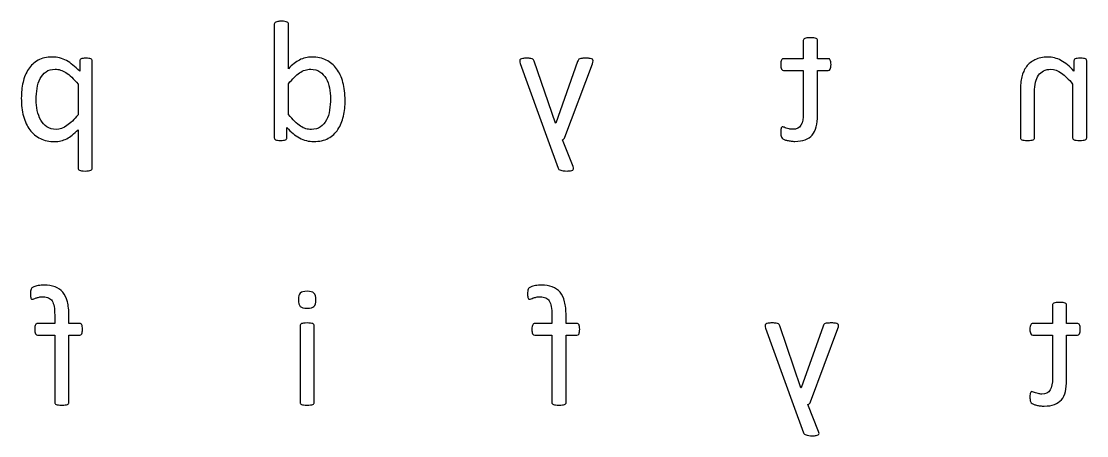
# Model space of a CAD drawing. Extents: x 4 to 604, y -23 to 293.
# Drawn here: x 454 to 518.3, y 209.4 to 234.4 of the extents above; entities that cross this region are included whole.
import ezdxf

# ---------------------------------------------------------------- set-up
doc = ezdxf.new("R2010")
doc.units = 0
doc.layers.add('Layer_1', color=7, linetype='CONTINUOUS')

msp = doc.modelspace()

# ---------------------------------------------------------------- linework, layer by layer
at = {"layer": 'Layer_1', "color": 1}
for p, q in [((469.28786, 234.239255), (469.28786, 227.370672)), ((470.143671, 231.542356), (470.143671, 234.239255)), ((501.180749, 233.249177), (501.180749, 232.145666)), ((502.031395, 232.145666), (502.031395, 233.249177)), ((457.556616, 232.011607), (457.556616, 231.387659)), ((458.304251, 225.529767), (458.304251, 232.011607)), ((486.235615, 228.247308), (484.957035, 231.990994)), ((487.576114, 231.970369), (486.251137, 228.247308)), ((501.180749, 232.145666), (499.9898, 232.145666)), ((502.675821, 232.145666), (502.031395, 232.145666)), ((517.495592, 232.011607), (517.495592, 231.397972)), ((518.263858, 227.370672), (518.263858, 232.011607)), ((484.111526, 231.856924), (485.77675, 227.241758)), ((486.807933, 227.406776), (488.462856, 231.841447)), ((499.989687, 231.439227), (501.180636, 231.439227)), ((501.180636, 231.439227), (501.180636, 228.850617)), ((502.03148, 228.72686), (502.03148, 231.439227)), ((502.03148, 231.439227), (502.681042, 231.439227)), ((457.453577, 230.603858), (457.453577, 228.757797)), ((470.143642, 228.778422), (470.143642, 230.634795)), ((517.413212, 230.61417), (517.413212, 227.370672)), ((514.26824, 230.20164), (514.268381, 227.370672)), ((515.118999, 227.370672), (515.118999, 230.088195)), ((454.035358, 229.763332), (454.035414, 229.763332)), ((454.932514, 229.665356), (454.932514, 229.665356)), ((486.251137, 228.247308), (486.235615, 228.247308)), ((457.453577, 227.850232), (457.453577, 225.529767)), ((470.04574, 227.370672), (470.04574, 227.984305)), ((499.819478, 227.710995), (499.819732, 227.711006)), ((485.77675, 227.241758), (486.395381, 225.534923)), ((487.302866, 225.627752), (486.663577, 227.241767)), ((454.583913, 217.937287), (454.583998, 217.937306)), ((484.558735, 217.937287), (484.558848, 217.937306)), ((470.739329, 217.596972), (470.739329, 217.596972)), ((516.204172, 217.266936), (516.204172, 216.163427)), ((517.054846, 216.163427), (517.054846, 217.266936)), ((456.047969, 216.668766), (456.047969, 216.163421)), ((456.903808, 216.163421), (456.903808, 216.642985)), ((486.022819, 216.668766), (486.022819, 216.163421)), ((486.87863, 216.163421), (486.87863, 216.642985)), ((456.047969, 216.163421), (455.011705, 216.163421)), ((457.558535, 216.163421), (456.903808, 216.163421)), ((470.837316, 216.029369), (470.837316, 211.388436)), ((471.687991, 211.388436), (471.687991, 216.029369)), ((486.022819, 216.163421), (484.986556, 216.163421)), ((487.533357, 216.163421), (486.87863, 216.163421)), ((498.909199, 215.874688), (500.574395, 211.259519)), ((501.033288, 212.265072), (499.754708, 216.008761)), ((502.373759, 215.988133), (501.04881, 212.265072)), ((501.605606, 211.424538), (503.260529, 215.859208)), ((516.204172, 216.163427), (515.01325, 216.163427)), ((517.6993, 216.163427), (517.054846, 216.163427)), ((455.011621, 215.456985), (456.047884, 215.456985)), ((456.047884, 215.456985), (456.047884, 211.388433)), ((456.903667, 211.388433), (456.903667, 215.456985)), ((456.903667, 215.456985), (457.558394, 215.456985)), ((484.986443, 215.456985), (486.022706, 215.456985)), ((486.022706, 215.456985), (486.022706, 211.388433)), ((486.878489, 211.388433), (486.878489, 215.456985)), ((486.878489, 215.456985), (487.533216, 215.456985)), ((515.013109, 215.456991), (516.204031, 215.456991)), ((516.204031, 215.456991), (516.204031, 212.868378)), ((517.054931, 212.744621), (517.054931, 215.456991)), ((517.054931, 215.456991), (517.70455, 215.456991)), ((501.04881, 212.265072), (501.033288, 212.265072)), ((514.842901, 211.728753), (514.84324, 211.72877)), ((500.574395, 211.259519), (501.193054, 209.552687)), ((502.100511, 209.645513), (501.46125, 211.259528))]:
    msp.add_line(p, q, dxfattribs=at)
for points in [[(469.311002, 234.308868), (469.29548, 234.286516), (469.28786, 234.263312), (469.28786, 234.239255)], [(469.380598, 234.360436), (469.349667, 234.348385), (469.326468, 234.331209), (469.311002, 234.308868)], [(469.509517, 234.391376), (469.454512, 234.382768), (469.411558, 234.372467), (469.380598, 234.360436)], [(469.720874, 234.404273), (469.634937, 234.404265), (469.564522, 234.399955), (469.509517, 234.391376)], [(469.924525, 234.391376), (469.871242, 234.399955), (469.803367, 234.404245), (469.720874, 234.404273)], [(470.055984, 234.360436), (470.021638, 234.372458), (469.977809, 234.382759), (469.924525, 234.391376)], [(470.125608, 234.308868), (470.113473, 234.331192), (470.090359, 234.348396), (470.055984, 234.360436)], [(470.143671, 234.239255), (470.143671, 234.2633), (470.137744, 234.286516), (470.125608, 234.308868)], [(501.201351, 233.316213), (501.187522, 233.295583), (501.180749, 233.273237), (501.180749, 233.249177)], [(501.268351, 233.370358), (501.237419, 233.354892), (501.215067, 233.336833), (501.201351, 233.316213)], [(501.397242, 233.403877), (501.342237, 233.396991), (501.299282, 233.385815), (501.268351, 233.370358)], [(501.608626, 233.414178), (501.52269, 233.414173), (501.452247, 233.410735), (501.397242, 233.403877)], [(501.814818, 233.403877), (501.759869, 233.410735), (501.69112, 233.414178), (501.608626, 233.414178)], [(501.946305, 233.370358), (501.913652, 233.385824), (501.869823, 233.397), (501.814818, 233.403877)], [(502.013333, 233.316213), (502.001197, 233.336844), (501.978958, 233.354881), (501.946305, 233.370358)], [(502.031395, 233.249177), (502.031395, 233.273223), (502.025468, 233.29558), (502.013333, 233.316213)], [(455.045854, 232.047701), (454.808703, 231.917066), (454.615381, 231.738301), (454.465859, 231.511416)], [(455.90683, 232.243653), (455.570026, 232.243648), (455.283034, 232.17833), (455.045854, 232.047701)], [(456.347632, 232.189509), (456.20844, 232.2256), (456.061516, 232.243648), (455.90683, 232.243653)], [(456.754907, 232.029655), (456.622602, 232.100124), (456.486824, 232.153407), (456.347632, 232.189509)], [(457.149341, 231.76409), (457.0187, 231.870654), (456.88727, 231.959176), (456.754907, 232.029655)], [(457.574678, 232.086376), (457.562543, 232.067468), (457.556616, 232.042542), (457.556616, 232.011607)], [(457.639138, 232.135362), (457.608206, 232.121618), (457.586701, 232.10528), (457.574678, 232.086376)], [(457.755131, 232.163728), (457.708734, 232.158563), (457.670069, 232.149109), (457.639138, 232.135362)], [(457.932988, 232.171461), (457.860823, 232.171455), (457.801557, 232.168921), (457.755131, 232.163728)], [(458.108276, 232.163728), (458.060185, 232.168864), (458.001737, 232.171461), (457.932988, 232.171461)], [(458.226866, 232.135362), (458.195934, 232.149106), (458.156395, 232.15856), (458.108276, 232.163728)], [(458.288729, 232.086376), (458.278286, 232.105285), (458.257797, 232.121609), (458.226866, 232.135362)], [(458.304251, 232.011607), (458.304251, 232.042542), (458.299171, 232.067465), (458.288729, 232.086376)], [(470.811324, 232.065752), (470.586223, 231.947145), (470.363663, 231.772681), (470.143671, 231.542356)], [(471.556306, 232.243653), (471.28478, 232.243648), (471.036452, 232.184347), (470.811324, 232.065752)], [(472.419849, 232.060595), (472.170675, 232.182628), (471.882837, 232.243648), (471.556306, 232.243653)], [(473.04627, 231.5372), (472.877868, 231.764084), (472.669052, 231.938548), (472.419849, 232.060595)], [(484.124423, 232.109598), (484.095213, 232.085524), (484.080594, 232.052868), (484.080594, 232.011621)], [(484.080594, 232.011621), (484.080594, 231.970363), (484.091036, 231.918799), (484.111526, 231.856924)], [(484.261019, 232.158583), (484.199156, 232.149975), (484.153605, 232.133663), (484.124423, 232.109598)], [(484.49817, 232.171481), (484.401961, 232.171475), (484.32291, 232.167191), (484.261019, 232.158583)], [(484.750816, 232.158583), (484.692396, 232.167163), (484.60818, 232.171452), (484.49817, 232.171481)], [(484.882275, 232.117331), (484.853065, 232.13624), (484.809236, 232.149984), (484.750816, 232.158583)], [(484.957035, 231.990994), (484.936433, 232.056306), (484.911513, 232.098419), (484.882275, 232.117331)], [(487.62508, 232.076078), (487.609557, 232.050283), (487.593301, 232.015053), (487.576114, 231.970369)], [(487.69984, 232.135376), (487.665466, 232.121632), (487.640545, 232.101856), (487.62508, 232.076078)], [(487.839032, 232.163742), (487.780612, 232.158577), (487.734215, 232.149123), (487.69984, 232.135376)], [(488.081348, 232.171475), (487.978252, 232.171469), (487.89748, 232.168935), (487.839032, 232.163742)], [(488.328829, 232.158577), (488.266966, 232.167157), (488.184472, 232.171447), (488.081348, 232.171475)], [(488.462856, 232.109592), (488.435481, 232.133637), (488.390692, 232.149978), (488.328829, 232.158577)], [(488.504117, 232.011616), (488.504117, 232.052863), (488.490288, 232.085521), (488.462856, 232.109592)], [(488.462856, 231.841447), (488.490232, 231.913637), (488.504117, 231.970358), (488.504117, 232.011616)], [(499.829977, 231.954886), (499.823204, 231.910191), (499.819535, 231.855186), (499.819535, 231.789874)], [(499.863477, 232.065755), (499.847955, 232.036528), (499.836948, 231.999573), (499.829977, 231.954886)], [(499.917607, 232.127632), (499.897005, 232.115609), (499.878943, 232.09497), (499.863477, 232.065755)], [(499.9898, 232.145666), (499.962424, 232.145663), (499.938238, 232.139654), (499.917607, 232.127632)], [(502.750582, 232.127632), (502.728286, 232.139654), (502.70331, 232.145666), (502.675821, 232.145666)], [(502.804712, 232.065755), (502.790883, 232.09497), (502.772906, 232.115595), (502.750582, 232.127632)], [(502.838212, 231.954886), (502.829745, 231.999573), (502.818456, 232.036528), (502.804712, 232.065755)], [(502.851194, 231.789874), (502.851194, 231.855186), (502.846961, 231.910191), (502.838212, 231.954886)], [(515.14725, 232.086376), (514.935865, 231.981522), (514.764895, 231.841433), (514.634282, 231.666117)], [(515.928328, 232.243653), (515.618984, 232.243648), (515.358634, 232.191222), (515.14725, 232.086376)], [(516.714542, 232.039968), (516.455039, 232.175753), (516.192968, 232.243648), (515.928328, 232.243653)], [(517.495592, 231.397972), (517.234396, 231.690176), (516.974046, 231.904171), (516.714542, 232.039968)], [(517.513655, 232.08122), (517.501519, 232.062311), (517.495592, 232.039104), (517.495592, 232.011607)], [(517.57295, 232.132785), (517.545574, 232.117319), (517.525677, 232.100124), (517.513655, 232.08122)], [(517.688943, 232.163728), (517.639102, 232.158563), (517.600438, 232.148262), (517.57295, 232.132785)], [(517.877129, 232.171461), (517.801493, 232.171455), (517.738755, 232.168921), (517.688943, 232.163728)], [(518.067854, 232.163728), (518.019736, 232.168864), (517.956179, 232.171461), (517.877129, 232.171461)], [(518.186444, 232.132785), (518.155513, 232.148251), (518.116002, 232.158552), (518.067854, 232.163728)], [(518.248336, 232.08122), (518.237893, 232.100129), (518.217404, 232.117311), (518.186444, 232.132785)], [(518.263858, 232.011607), (518.263858, 232.039096), (518.258778, 232.062309), (518.248336, 232.08122)], [(454.465859, 231.511416), (454.316366, 231.284521), (454.207231, 231.020677), (454.138482, 230.719879)], [(455.172233, 230.944192), (455.259892, 231.116074), (455.377578, 231.253584), (455.525378, 231.356719)], [(455.525378, 231.356719), (455.673178, 231.459846), (455.857074, 231.511411), (456.077038, 231.511416)], [(456.077038, 231.511416), (456.18702, 231.511411), (456.29528, 231.495076), (456.401847, 231.462428)], [(456.401847, 231.462428), (456.508386, 231.429767), (456.616647, 231.378199), (456.726629, 231.307731)], [(456.726629, 231.307731), (456.836611, 231.237252), (456.951757, 231.144434), (457.07204, 231.029276)], [(457.556616, 231.387659), (457.415702, 231.532038), (457.279925, 231.657514), (457.149341, 231.76409)], [(470.143642, 230.634795), (470.373964, 230.920124), (470.596496, 231.137559), (470.811296, 231.287103)], [(470.811296, 231.287103), (471.026123, 231.436644), (471.250405, 231.511411), (471.484113, 231.511416)], [(471.484113, 231.511416), (471.700634, 231.511411), (471.884502, 231.459846), (472.035745, 231.356719)], [(472.035745, 231.356719), (472.186988, 231.253584), (472.309867, 231.117793), (472.404355, 230.949348)], [(473.427778, 230.714723), (473.341841, 231.036146), (473.2147, 231.310305), (473.04627, 231.5372)], [(499.819535, 231.789874), (499.819535, 231.666114), (499.835057, 231.576734), (499.86596, 231.521734)], [(499.86596, 231.521734), (499.896892, 231.466727), (499.938125, 231.439224), (499.989687, 231.439227)], [(502.681042, 231.439227), (502.732604, 231.439224), (502.773865, 231.466715), (502.804797, 231.521734)], [(502.804797, 231.521734), (502.835728, 231.576734), (502.851194, 231.666114), (502.851194, 231.789874)], [(514.634282, 231.666117), (514.50367, 231.490786), (514.41, 231.285382), (514.353302, 231.049901)], [(515.361287, 231.145298), (515.440366, 231.262178), (515.542586, 231.35156), (515.668062, 231.413443)], [(515.668062, 231.413443), (515.793482, 231.475317), (515.938714, 231.506255), (516.103672, 231.50626)], [(516.103672, 231.50626), (516.316807, 231.506255), (516.529884, 231.430625), (516.74299, 231.279371)], [(516.74299, 231.279371), (516.956068, 231.128108), (517.179475, 230.906374), (517.413212, 230.61417)], [(454.138482, 230.719879), (454.06976, 230.419075), (454.035386, 230.100226), (454.035358, 229.763332)], [(454.986644, 230.353761), (455.022712, 230.575491), (455.084575, 230.772302), (455.172233, 230.944192)], [(457.07204, 231.029276), (457.192352, 230.914107), (457.319521, 230.772302), (457.453577, 230.603858)], [(472.404355, 230.949348), (472.4989, 230.780896), (472.567649, 230.590102), (472.610603, 230.376968)], [(473.556669, 229.634416), (473.556669, 230.03319), (473.513686, 230.393292), (473.427778, 230.714723)], [(514.353302, 231.049901), (514.296604, 230.814412), (514.26824, 230.531659), (514.26824, 230.20164)], [(515.118999, 230.088195), (515.118999, 230.3529), (515.139601, 230.566037), (515.180862, 230.727615)], [(515.180862, 230.727615), (515.222095, 230.889184), (515.282236, 231.028413), (515.361287, 231.145298)], [(454.932514, 229.665356), (454.932514, 229.902558), (454.950576, 230.132024), (454.986644, 230.353761)], [(472.610603, 230.376968), (472.653558, 230.163822), (472.675035, 229.947245), (472.675035, 229.727233)], [(454.035414, 229.763332), (454.035442, 229.357677), (454.079271, 228.993277), (454.166901, 228.670133)], [(454.999542, 229.02078), (454.954838, 229.23392), (454.932514, 229.448778), (454.932514, 229.665356)], [(472.675035, 229.727233), (472.675035, 229.493465), (472.656972, 229.26486), (472.620904, 229.041408)], [(473.453573, 228.672712), (473.522294, 228.976951), (473.556669, 229.297516), (473.556669, 229.634416)], [(454.166901, 228.670133), (454.254531, 228.346986), (454.38345, 228.072827), (454.553546, 227.847656)], [(455.20833, 228.443243), (455.113785, 228.615128), (455.044189, 228.807643), (454.999542, 229.02078)], [(457.453577, 228.757797), (457.219868, 228.472464), (456.998155, 228.254168), (456.788492, 228.102906)], [(470.525179, 228.353003), (470.404896, 228.468166), (470.277698, 228.609972), (470.143642, 228.778422)], [(472.620904, 229.041408), (472.584836, 228.817955), (472.522098, 228.619426), (472.432719, 228.445823)], [(473.126195, 227.878596), (473.275688, 228.103767), (473.384824, 228.368471), (473.453573, 228.672712)], [(501.180636, 228.850617), (501.180636, 228.530907), (501.133364, 228.289407), (501.038848, 228.126116)], [(501.956719, 228.028139), (502.00656, 228.225808), (502.03148, 228.458715), (502.03148, 228.72686)], [(455.579536, 228.030716), (455.426572, 228.133849), (455.302818, 228.271353), (455.20833, 228.443243)], [(456.1286, 227.876016), (455.915494, 227.876016), (455.732473, 227.927584), (455.579536, 228.030716)], [(456.788492, 228.102906), (456.578829, 227.951646), (456.358865, 227.876016), (456.1286, 227.876016)], [(470.87059, 228.071969), (470.760608, 228.144161), (470.64549, 228.237836), (470.525179, 228.353003)], [(471.192832, 227.917271), (471.087986, 227.948208), (470.980572, 227.999776), (470.87059, 228.071969)], [(472.077006, 228.028137), (471.929206, 227.923285), (471.743617, 227.87086), (471.52021, 227.87086)], [(472.432719, 228.445823), (472.343367, 228.272217), (472.224777, 228.132988), (472.077006, 228.028137)], [(499.889159, 228.012657), (499.873637, 228.004049), (499.861501, 227.987737), (499.853063, 227.963669)], [(499.938125, 228.025554), (499.920909, 228.025554), (499.904625, 228.021265), (499.889159, 228.012657)], [(500.030948, 228.002356), (499.996573, 228.017821), (499.965641, 228.025554), (499.938125, 228.025554)], [(501.038848, 228.126116), (500.944303, 227.962822), (500.775055, 227.881178), (500.531017, 227.881178)], [(501.716971, 227.538264), (501.826953, 227.667177), (501.906879, 227.830471), (501.956719, 228.028139)], [(454.553546, 227.847656), (454.723698, 227.622485), (454.934235, 227.448878), (455.185131, 227.32684)], [(456.77043, 227.313948), (456.882161, 227.372388), (456.99299, 227.446302), (457.102972, 227.535681)], [(457.102972, 227.535681), (457.212982, 227.625061), (457.329822, 227.729912), (457.453577, 227.850232)], [(469.28786, 227.370672), (469.28786, 227.343183), (469.293787, 227.319104), (469.305922, 227.298479)], [(470.025137, 227.298479), (470.038966, 227.31911), (470.04574, 227.343169), (470.04574, 227.370672)], [(470.04574, 227.984305), (470.289777, 227.7196), (470.543241, 227.513335), (470.806187, 227.365516)], [(471.52021, 227.87086), (471.406784, 227.87086), (471.297649, 227.886326), (471.192832, 227.917271)], [(472.541036, 227.342308), (472.781602, 227.474662), (472.976646, 227.653422), (473.126195, 227.878596)], [(486.751207, 227.3088), (486.778864, 227.33974), (486.797632, 227.372396), (486.807933, 227.406776)], [(499.829921, 227.865692), (499.823147, 227.82444), (499.819478, 227.772875), (499.819478, 227.710995)], [(499.819732, 227.711006), (499.819732, 227.611311), (499.826506, 227.532244), (499.840335, 227.473804)], [(499.853063, 227.963669), (499.844314, 227.939595), (499.836694, 227.906945), (499.829921, 227.865692)], [(499.840335, 227.473804), (499.854164, 227.415362), (499.874709, 227.372388), (499.902198, 227.344888)], [(500.154646, 227.953368), (500.106527, 227.970555), (500.065322, 227.986881), (500.030948, 228.002356)], [(500.319661, 227.904377), (500.25777, 227.919842), (500.202793, 227.936177), (500.154646, 227.953368)], [(500.531017, 227.881178), (500.451967, 227.881178), (500.381496, 227.888911), (500.319661, 227.904377)], [(501.294202, 227.249494), (501.466076, 227.313093), (501.606989, 227.40935), (501.716971, 227.538264)], [(514.268381, 227.370672), (514.268381, 227.343183), (514.275155, 227.319965), (514.288984, 227.301059)], [(515.098397, 227.301059), (515.112226, 227.319968), (515.118999, 227.343169), (515.118999, 227.370672)], [(517.413212, 227.370672), (517.413212, 227.343183), (517.419985, 227.319965), (517.433814, 227.301059)], [(518.245796, 227.301059), (518.257931, 227.319968), (518.263858, 227.343169), (518.263858, 227.370672)], [(455.185131, 227.32684), (455.436026, 227.204798), (455.723018, 227.143782), (456.046106, 227.143782)], [(456.046106, 227.143782), (456.183577, 227.143782), (456.310746, 227.157526), (456.427586, 227.185034)], [(456.427586, 227.185034), (456.544454, 227.212523), (456.658754, 227.255508), (456.77043, 227.313948)], [(469.305922, 227.298479), (469.318058, 227.277849), (469.338575, 227.261522), (469.367785, 227.249491)], [(469.367785, 227.249491), (469.397024, 227.237469), (469.435688, 227.228014), (469.483807, 227.221131)], [(469.483807, 227.221131), (469.531926, 227.214244), (469.590346, 227.21083), (469.659095, 227.21083)], [(469.659095, 227.21083), (469.731288, 227.21083), (469.791429, 227.214273), (469.839548, 227.221131)], [(469.839548, 227.221131), (469.887639, 227.228017), (469.927178, 227.237471), (469.95811, 227.249491)], [(469.95811, 227.249491), (469.989041, 227.261514), (470.011393, 227.277852), (470.025137, 227.298479)], [(470.806187, 227.365516), (471.069106, 227.217693), (471.356972, 227.143782), (471.669731, 227.143782)], [(471.669731, 227.143782), (472.010006, 227.143782), (472.300441, 227.209957), (472.541036, 227.342308)], [(486.663577, 227.241767), (486.694508, 227.255511), (486.723718, 227.27786), (486.751207, 227.3088)], [(499.902198, 227.344888), (499.929856, 227.317399), (499.970947, 227.291604), (500.025952, 227.267539)], [(500.025952, 227.267539), (500.080957, 227.243466), (500.143667, 227.223707), (500.21411, 227.208239)], [(500.21411, 227.208239), (500.284581, 227.192773), (500.359341, 227.179878), (500.438392, 227.169563)], [(500.438392, 227.169563), (500.517442, 227.159262), (500.596493, 227.154097), (500.675543, 227.154097)], [(500.675543, 227.154097), (500.916166, 227.154097), (501.122357, 227.185898), (501.294202, 227.249494)], [(514.288984, 227.301059), (514.302812, 227.28215), (514.32508, 227.265821), (514.356011, 227.252071)], [(514.356011, 227.252071), (514.386915, 227.238326), (514.429869, 227.227997), (514.484874, 227.221131)], [(514.484874, 227.221131), (514.539879, 227.214244), (514.608628, 227.21083), (514.691094, 227.21083)], [(514.691094, 227.21083), (514.77703, 227.21083), (514.847501, 227.214273), (514.902478, 227.221131)], [(514.902478, 227.221131), (514.957455, 227.228017), (515.000438, 227.238318), (515.031369, 227.252071)], [(515.031369, 227.252071), (515.062301, 227.265815), (515.084653, 227.28215), (515.098397, 227.301059)], [(517.433814, 227.301059), (517.447643, 227.28215), (517.469882, 227.265821), (517.500814, 227.252071)], [(517.500814, 227.252071), (517.531745, 227.238326), (517.574728, 227.227997), (517.629704, 227.221131)], [(517.629704, 227.221131), (517.68471, 227.214244), (517.755152, 227.21083), (517.841089, 227.21083)], [(517.841089, 227.21083), (517.923582, 227.21083), (517.992332, 227.214273), (518.047309, 227.221131)], [(518.047309, 227.221131), (518.102286, 227.228017), (518.146115, 227.238318), (518.178768, 227.252071)], [(518.178768, 227.252071), (518.211449, 227.265815), (518.233773, 227.28215), (518.245796, 227.301059)], [(457.453577, 225.529767), (457.453577, 225.502279), (457.46035, 225.478202), (457.474179, 225.457575)], [(457.474179, 225.457575), (457.488008, 225.436944), (457.510275, 225.419763), (457.541178, 225.406007)], [(458.219161, 225.406007), (458.251814, 225.419751), (458.274166, 225.43695), (458.286189, 225.457575)], [(458.286189, 225.457575), (458.298324, 225.478205), (458.304251, 225.502268), (458.304251, 225.529767)], [(486.395381, 225.534923), (486.415983, 225.479921), (486.468448, 225.437808), (486.552663, 225.408587)], [(487.279583, 225.421487), (487.308793, 225.442117), (487.325134, 225.469617), (487.328549, 225.503995)], [(487.328549, 225.503995), (487.331935, 225.538372), (487.323469, 225.579625), (487.302866, 225.627752)], [(457.541178, 225.406007), (457.572138, 225.392263), (457.615092, 225.381934), (457.670098, 225.37507)], [(457.670098, 225.37507), (457.725103, 225.368184), (457.795545, 225.364769), (457.881454, 225.364769)], [(457.881454, 225.364769), (457.963976, 225.364772), (458.032697, 225.368212), (458.087702, 225.37507)], [(458.087702, 225.37507), (458.142679, 225.381956), (458.186508, 225.392257), (458.219161, 225.406007)], [(486.552663, 225.408587), (486.636878, 225.379368), (486.764894, 225.36476), (486.936711, 225.364758)], [(486.936711, 225.364758), (487.026091, 225.36476), (487.098284, 225.369047), (487.153289, 225.377655)], [(487.153289, 225.377655), (487.208266, 225.386263), (487.250345, 225.400854), (487.279583, 225.421487)], [(455.058103, 218.445213), (454.944678, 218.422861), (454.857048, 218.398796), (454.795156, 218.373021)], [(455.408679, 218.478733), (455.288396, 218.478724), (455.171528, 218.467557), (455.058103, 218.445213)], [(456.071168, 218.373021), (455.883828, 218.443489), (455.663018, 218.478724), (455.408679, 218.478733)], [(485.032925, 218.445213), (484.919528, 218.422861), (484.83187, 218.398796), (484.769978, 218.373021)], [(485.383501, 218.478733), (485.26319, 218.478724), (485.14635, 218.467557), (485.032925, 218.445213)], [(486.04599, 218.373021), (485.858679, 218.443489), (485.63784, 218.478724), (485.383501, 218.478733)], [(454.591533, 218.104876), (454.586453, 218.058462), (454.583913, 218.002599), (454.583913, 217.937287)], [(454.583998, 217.937306), (454.583998, 217.871986), (454.587384, 217.819561), (454.594158, 217.780033)], [(454.619868, 218.22348), (454.606039, 218.190813), (454.596726, 218.151282), (454.591533, 218.104876)], [(454.594158, 217.780033), (454.600931, 217.74049), (454.608833, 217.708692), (454.6173, 217.684636)], [(454.67143, 218.303408), (454.650828, 218.282778), (454.63364, 218.256133), (454.619868, 218.22348)], [(454.795156, 218.373021), (454.733321, 218.347226), (454.69206, 218.324027), (454.67143, 218.303408)], [(454.924047, 217.697516), (454.975637, 217.716425), (455.036597, 217.733604), (455.107068, 217.749081)], [(455.107068, 217.749081), (455.177539, 217.764547), (455.259186, 217.77228), (455.351952, 217.77228)], [(455.351952, 217.77228), (455.47915, 217.772271), (455.587382, 217.751649), (455.676762, 217.710397)], [(456.537737, 218.045575), (456.414039, 218.193395), (456.258478, 218.302539), (456.071168, 218.373021)], [(456.813553, 217.475774), (456.753412, 217.707815), (456.661492, 217.897747), (456.537737, 218.045575)], [(470.850186, 217.99661), (470.7763, 217.92613), (470.739329, 217.792916), (470.739329, 217.596972)], [(471.260057, 218.102319), (471.060695, 218.102313), (470.9241, 218.067075), (470.850186, 217.99661)], [(471.677661, 217.99403), (471.602026, 218.066217), (471.462862, 218.102313), (471.260057, 218.102319)], [(471.791086, 217.586659), (471.791086, 217.786041), (471.753269, 217.921832), (471.677661, 217.99403)], [(484.566355, 218.104876), (484.561275, 218.058462), (484.558735, 218.002599), (484.558735, 217.937287)], [(484.558848, 217.937306), (484.558848, 217.871986), (484.562235, 217.819561), (484.569008, 217.780033)], [(484.594718, 218.22348), (484.58089, 218.190813), (484.571576, 218.151282), (484.566355, 218.104876)], [(484.569008, 217.780033), (484.575781, 217.74049), (484.583684, 217.708692), (484.59215, 217.684636)], [(484.64628, 218.303408), (484.625678, 218.282778), (484.608463, 218.256133), (484.594718, 218.22348)], [(484.769978, 218.373021), (484.708115, 218.347226), (484.666911, 218.324027), (484.64628, 218.303408)], [(484.898926, 217.697516), (484.950488, 217.716425), (485.011476, 217.733604), (485.081919, 217.749081)], [(485.081919, 217.749081), (485.15239, 217.764547), (485.234036, 217.77228), (485.326803, 217.77228)], [(485.326803, 217.77228), (485.454, 217.772271), (485.562261, 217.751649), (485.651612, 217.710397)], [(486.51256, 218.045575), (486.388833, 218.193395), (486.233301, 218.302539), (486.04599, 218.373021)], [(486.788404, 217.475774), (486.728234, 217.707815), (486.636314, 217.897747), (486.51256, 218.045575)], [(454.6173, 217.684636), (454.626049, 217.660562), (454.637055, 217.644236), (454.650828, 217.635648)], [(454.650828, 217.635648), (454.664657, 217.62704), (454.681759, 217.62275), (454.70239, 217.62275)], [(454.70239, 217.62275), (454.726379, 217.622744), (454.756492, 217.630483), (454.792588, 217.645949)], [(454.792588, 217.645949), (454.828684, 217.661415), (454.872513, 217.678602), (454.924047, 217.697516)], [(455.676762, 217.710397), (455.766142, 217.669139), (455.838334, 217.604682), (455.893283, 217.517024)], [(455.893283, 217.517024), (455.948288, 217.429357), (455.987827, 217.315912), (456.011873, 217.176689)], [(456.011873, 217.176689), (456.035862, 217.037458), (456.047969, 216.86815), (456.047969, 216.668766)], [(456.903808, 216.642985), (456.903808, 216.966126), (456.873723, 217.243723), (456.813553, 217.475774)], [(470.739329, 217.596972), (470.739329, 217.397579), (470.777147, 217.261788), (470.852782, 217.189604)], [(470.852782, 217.189604), (470.92839, 217.117403), (471.067582, 217.08131), (471.270358, 217.081315)], [(471.270358, 217.081315), (471.46972, 217.08131), (471.606344, 217.116545), (471.68023, 217.187024)], [(471.68023, 217.187024), (471.754144, 217.257492), (471.791086, 217.390704), (471.791086, 217.586659)], [(484.59215, 217.684636), (484.600617, 217.660562), (484.611906, 217.644236), (484.625678, 217.635648)], [(484.625678, 217.635648), (484.639507, 217.62704), (484.65661, 217.62275), (484.67724, 217.62275)], [(484.67724, 217.62275), (484.701229, 217.622744), (484.731342, 217.630483), (484.767438, 217.645949)], [(484.767438, 217.645949), (484.803535, 217.661415), (484.847364, 217.678602), (484.898926, 217.697516)], [(485.651612, 217.710397), (485.740992, 217.669139), (485.813156, 217.604682), (485.868133, 217.517024)], [(485.868133, 217.517024), (485.923138, 217.429357), (485.962678, 217.315912), (485.986723, 217.176689)], [(485.986723, 217.176689), (486.010712, 217.037458), (486.022819, 216.86815), (486.022819, 216.668766)], [(486.87863, 216.642985), (486.87863, 216.966126), (486.848545, 217.243723), (486.788404, 217.475774)], [(516.224774, 217.333975), (516.210945, 217.313344), (516.204172, 217.290995), (516.204172, 217.266936)], [(516.291802, 217.388119), (516.26087, 217.372653), (516.238518, 217.354594), (516.224774, 217.333975)], [(516.420693, 217.421636), (516.365688, 217.414749), (516.322762, 217.403573), (516.291802, 217.388119)], [(516.632049, 217.431937), (516.54614, 217.431931), (516.47567, 217.428494), (516.420693, 217.421636)], [(516.838297, 217.421636), (516.783292, 217.428494), (516.714542, 217.431937), (516.632049, 217.431937)], [(516.969756, 217.388119), (516.937103, 217.403585), (516.893274, 217.414761), (516.838297, 217.421636)], [(517.036784, 217.333975), (517.024648, 217.354577), (517.002409, 217.372642), (516.969756, 217.388119)], [(517.054846, 217.266936), (517.054846, 217.290981), (517.048919, 217.313341), (517.036784, 217.333975)], [(454.854451, 215.972642), (454.845984, 215.927949), (454.841469, 215.872947), (454.841469, 215.807632)], [(454.890547, 216.08351), (454.875025, 216.054283), (454.863172, 216.017329), (454.854451, 215.972642)], [(454.942109, 216.145387), (454.9232, 216.133365), (454.906013, 216.112726), (454.890547, 216.08351)], [(455.011705, 216.163421), (454.98433, 216.163416), (454.961018, 216.15741), (454.942109, 216.145387)], [(457.630728, 216.145387), (457.610125, 216.15741), (457.586024, 216.163421), (457.558535, 216.163421)], [(457.68229, 216.08351), (457.668461, 216.112726), (457.65133, 216.133353), (457.630728, 216.145387)], [(457.713221, 215.972642), (457.706448, 216.017329), (457.696006, 216.054283), (457.68229, 216.08351)], [(457.723381, 215.807632), (457.723381, 215.872947), (457.719994, 215.927949), (457.713221, 215.972642)], [(470.857919, 216.096405), (470.84409, 216.075774), (470.837316, 216.053428), (470.837316, 216.029369)], [(470.924946, 216.147972), (470.894015, 216.134228), (470.871691, 216.117024), (470.857919, 216.096405)], [(471.053837, 216.178912), (470.998832, 216.172026), (470.955906, 216.161725), (470.924946, 216.147972)], [(471.265194, 216.189214), (471.179285, 216.189211), (471.108842, 216.18577), (471.053837, 216.178912)], [(471.471442, 216.178912), (471.416436, 216.18577), (471.347687, 216.189214), (471.265194, 216.189214)], [(471.602901, 216.147972), (471.570248, 216.161717), (471.526447, 216.172018), (471.471442, 216.178912)], [(471.669928, 216.096405), (471.657793, 216.117035), (471.635554, 216.134214), (471.602901, 216.147972)], [(471.687991, 216.029369), (471.687991, 216.053414), (471.682064, 216.075774), (471.669928, 216.096405)], [(484.829302, 215.972642), (484.820835, 215.927949), (484.816319, 215.872947), (484.816319, 215.807632)], [(484.865398, 216.08351), (484.849876, 216.054283), (484.838022, 216.017329), (484.829302, 215.972642)], [(484.91696, 216.145387), (484.898051, 216.133365), (484.880864, 216.112726), (484.865398, 216.08351)], [(484.986556, 216.163421), (484.958898, 216.163416), (484.935869, 216.15741), (484.91696, 216.145387)], [(487.60555, 216.145387), (487.584948, 216.15741), (487.560874, 216.163421), (487.533357, 216.163421)], [(487.657112, 216.08351), (487.643283, 216.112726), (487.62618, 216.133353), (487.60555, 216.145387)], [(487.688043, 215.972642), (487.68127, 216.017329), (487.670828, 216.054283), (487.657112, 216.08351)], [(487.698203, 215.807632), (487.698203, 215.872947), (487.694817, 215.927949), (487.688043, 215.972642)], [(498.922096, 216.127362), (498.892886, 216.103288), (498.878267, 216.070635), (498.878267, 216.029385)], [(498.878267, 216.029385), (498.878267, 215.988127), (498.888427, 215.936563), (498.909199, 215.874688)], [(499.058692, 216.17635), (498.996829, 216.167742), (498.951306, 216.15143), (498.922096, 216.127362)], [(499.295843, 216.189247), (499.199634, 216.189245), (499.120583, 216.184958), (499.058692, 216.17635)], [(499.54846, 216.17635), (499.490069, 216.184929), (499.405854, 216.189247), (499.295843, 216.189247)], [(499.679948, 216.135095), (499.650738, 216.154004), (499.606909, 216.167748), (499.54846, 216.17635)], [(499.754708, 216.008761), (499.734106, 216.074073), (499.709158, 216.116183), (499.679948, 216.135095)], [(502.422753, 216.093845), (502.40723, 216.06805), (502.390946, 216.032817), (502.373759, 215.988133)], [(502.497513, 216.153146), (502.463139, 216.139401), (502.438218, 216.119623), (502.422753, 216.093845)], [(502.636705, 216.181506), (502.578285, 216.176341), (502.531888, 216.166887), (502.497513, 216.153146)], [(502.87905, 216.189239), (502.775926, 216.189236), (502.695125, 216.186699), (502.636705, 216.181506)], [(503.126502, 216.176341), (503.064639, 216.184921), (502.982117, 216.189239), (502.87905, 216.189239)], [(503.260529, 216.127353), (503.233154, 216.151399), (503.188337, 216.167739), (503.126502, 216.176341)], [(503.30179, 216.029377), (503.30179, 216.070627), (503.287961, 216.103283), (503.260529, 216.127353)], [(503.260529, 215.859208), (503.287905, 215.931398), (503.30179, 215.988119), (503.30179, 216.029377)], [(514.853428, 215.972648), (514.846655, 215.927955), (514.842986, 215.872953), (514.842986, 215.807638)], [(514.886956, 216.083516), (514.871434, 216.054289), (514.860427, 216.017335), (514.853428, 215.972648)], [(514.941058, 216.145393), (514.920456, 216.13337), (514.902422, 216.112731), (514.886956, 216.083516)], [(515.01325, 216.163427), (514.985875, 216.163421), (514.961688, 216.157416), (514.941058, 216.145393)], [(517.774033, 216.145393), (517.751737, 216.157416), (517.726789, 216.163427), (517.6993, 216.163427)], [(517.828191, 216.083516), (517.814362, 216.112731), (517.796385, 216.133359), (517.774033, 216.145393)], [(517.861691, 215.972648), (517.853224, 216.017335), (517.841936, 216.054289), (517.828191, 216.083516)], [(517.874673, 215.807638), (517.874673, 215.872953), (517.87044, 215.927955), (517.861691, 215.972648)], [(454.841469, 215.807632), (454.841469, 215.683869), (454.856991, 215.59449), (454.887894, 215.53949)], [(454.887894, 215.53949), (454.918826, 215.484482), (454.960059, 215.45698), (455.011621, 215.456985)], [(457.558394, 215.456985), (457.613399, 215.45698), (457.654632, 215.484474), (457.682148, 215.53949)], [(457.682148, 215.53949), (457.709524, 215.59449), (457.723381, 215.683869), (457.723381, 215.807632)], [(484.816319, 215.807632), (484.816319, 215.683869), (484.831842, 215.59449), (484.862717, 215.53949)], [(484.862717, 215.53949), (484.893648, 215.484482), (484.934909, 215.45698), (484.986443, 215.456985)], [(487.533216, 215.456985), (487.588221, 215.45698), (487.629454, 215.484474), (487.656971, 215.53949)], [(487.656971, 215.53949), (487.684346, 215.59449), (487.698203, 215.683869), (487.698203, 215.807632)], [(514.842986, 215.807638), (514.842986, 215.683875), (514.858508, 215.594495), (514.889383, 215.539496)], [(514.889383, 215.539496), (514.920315, 215.484488), (514.961547, 215.456985), (515.013109, 215.456991)], [(517.70455, 215.456991), (517.756084, 215.456985), (517.797316, 215.484479), (517.828276, 215.539496)], [(517.828276, 215.539496), (517.859208, 215.594495), (517.874673, 215.683875), (517.874673, 215.807638)], [(516.204031, 212.868378), (516.204059, 212.548668), (516.156787, 212.307168), (516.062242, 212.14388)], [(516.98017, 212.045903), (517.03001, 212.243572), (517.054931, 212.476476), (517.054931, 212.744621)], [(514.876486, 211.981427), (514.868019, 211.957353), (514.860117, 211.924703), (514.853343, 211.883451)], [(514.912582, 212.030412), (514.89706, 212.021833), (514.885206, 212.005492), (514.876486, 211.981427)], [(514.961547, 212.04331), (514.944332, 212.04331), (514.928019, 212.03902), (514.912582, 212.030412)], [(515.054342, 212.020111), (515.019967, 212.035577), (514.989036, 212.04331), (514.961547, 212.04331)], [(515.178096, 211.971123), (515.129978, 211.98831), (515.088717, 212.004643), (515.054342, 212.020111)], [(515.343055, 211.922138), (515.281192, 211.937604), (515.226187, 211.953936), (515.178096, 211.971123)], [(516.062242, 212.14388), (515.967754, 211.980586), (515.798449, 211.898939), (515.55444, 211.898939)], [(516.74045, 211.556028), (516.850432, 211.684941), (516.93033, 211.848232), (516.98017, 212.045903)], [(456.047884, 211.388433), (456.047884, 211.360945), (456.054658, 211.337726), (456.068486, 211.318817)], [(456.068486, 211.318817), (456.082315, 211.299908), (456.105429, 211.283582), (456.138082, 211.269829)], [(456.81344, 211.269829), (456.846122, 211.283573), (456.86932, 211.299908), (456.883064, 211.318817)], [(456.883064, 211.318817), (456.896893, 211.337726), (456.903667, 211.36093), (456.903667, 211.388433)], [(470.837316, 211.388436), (470.837316, 211.360947), (470.84409, 211.337729), (470.857919, 211.31882)], [(470.857919, 211.31882), (470.871748, 211.299911), (470.894015, 211.283585), (470.924946, 211.269832)], [(471.602901, 211.269832), (471.635554, 211.283576), (471.657906, 211.299911), (471.669928, 211.31882)], [(471.669928, 211.31882), (471.682064, 211.337729), (471.687991, 211.360933), (471.687991, 211.388436)], [(486.022706, 211.388433), (486.022706, 211.360945), (486.02948, 211.337726), (486.043309, 211.318817)], [(486.043309, 211.318817), (486.057138, 211.299908), (486.08028, 211.283582), (486.112905, 211.269829)], [(486.788291, 211.269829), (486.820944, 211.283573), (486.844142, 211.299908), (486.857887, 211.318817)], [(486.857887, 211.318817), (486.871716, 211.337726), (486.878489, 211.36093), (486.878489, 211.388433)], [(501.46125, 211.259528), (501.492153, 211.273272), (501.521391, 211.295624), (501.54888, 211.326561)], [(501.54888, 211.326561), (501.576255, 211.357501), (501.595277, 211.390163), (501.605606, 211.424538)], [(514.853343, 211.883451), (514.84657, 211.842198), (514.842901, 211.790631), (514.842901, 211.728753)], [(514.84324, 211.72877), (514.84324, 211.629075), (514.850013, 211.550005), (514.863842, 211.491565)], [(514.863842, 211.491565), (514.877671, 211.433123), (514.898217, 211.390155), (514.925677, 211.362652)], [(514.925677, 211.362652), (514.953052, 211.335164), (514.994426, 211.309366), (515.049431, 211.285303)], [(515.55444, 211.898939), (515.475418, 211.898939), (515.404947, 211.906672), (515.343055, 211.922138)], [(516.31771, 211.267255), (516.489555, 211.330857), (516.63044, 211.427112), (516.74045, 211.556028)], [(456.138082, 211.269829), (456.170707, 211.256085), (456.214536, 211.245756), (456.269542, 211.238889)], [(456.269542, 211.238889), (456.324547, 211.232003), (456.393296, 211.228588), (456.475761, 211.228588)], [(456.475761, 211.228588), (456.558255, 211.228588), (456.627004, 211.232031), (456.682009, 211.238889)], [(456.682009, 211.238889), (456.736958, 211.245775), (456.780787, 211.256076), (456.81344, 211.269829)], [(470.924946, 211.269832), (470.955906, 211.256088), (470.998832, 211.245758), (471.053837, 211.238892)], [(471.053837, 211.238892), (471.108842, 211.232006), (471.179285, 211.228591), (471.265194, 211.228591)], [(471.265194, 211.228591), (471.347687, 211.228591), (471.416436, 211.232034), (471.471442, 211.238892)], [(471.471442, 211.238892), (471.526447, 211.245778), (471.570248, 211.256079), (471.602901, 211.269832)], [(486.112905, 211.269829), (486.145558, 211.256085), (486.189387, 211.245756), (486.244364, 211.238889)], [(486.244364, 211.238889), (486.299369, 211.232003), (486.368118, 211.228588), (486.450584, 211.228588)], [(486.450584, 211.228588), (486.533077, 211.228588), (486.601826, 211.232031), (486.656803, 211.238889)], [(486.656803, 211.238889), (486.711808, 211.245775), (486.755638, 211.256076), (486.788291, 211.269829)], [(515.049431, 211.285303), (515.104436, 211.26123), (515.167146, 211.241471), (515.237589, 211.226003)], [(515.237589, 211.226003), (515.30806, 211.210537), (515.38282, 211.197639), (515.461871, 211.187327)], [(515.461871, 211.187327), (515.540921, 211.177026), (515.619972, 211.171861), (515.699022, 211.171861)], [(515.699022, 211.171861), (515.939617, 211.171861), (516.145836, 211.203659), (516.31771, 211.267255)], [(501.193054, 209.552687), (501.213656, 209.497685), (501.266065, 209.455575), (501.35028, 209.426348)], [(501.35028, 209.426348), (501.434495, 209.397129), (501.562511, 209.382522), (501.734384, 209.382519)], [(501.734384, 209.382519), (501.823736, 209.382522), (501.895928, 209.386809), (501.950905, 209.395416)], [(501.950905, 209.395416), (502.00591, 209.404024), (502.04799, 209.418615), (502.0772, 209.439251)], [(502.0772, 209.439251), (502.106438, 209.459882), (502.12275, 209.487381), (502.126194, 209.521756)], [(502.126194, 209.521756), (502.12958, 209.556133), (502.121114, 209.597389), (502.100511, 209.645513)]]:
    msp.add_open_spline(points, degree=3, dxfattribs=at)

doc.saveas('drawing.dxf')
